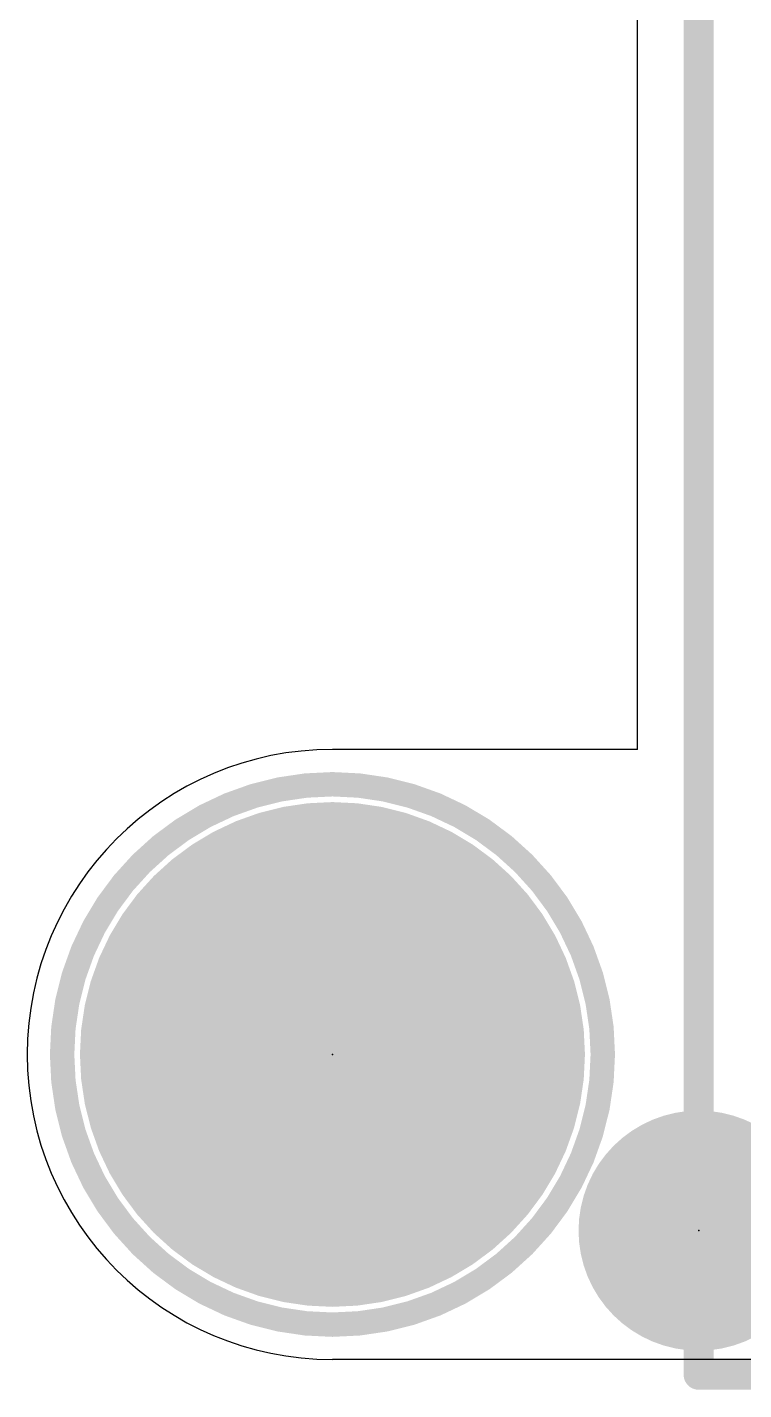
# Model space of a CAD drawing. Extents: x -19.1 to 19.1, y -11.7 to 11.4.
# Drawn here: x -19.05 to -13.09, y -11.68 to -0.34 of the extents above; entities that cross this region are included whole.
import ezdxf

# ---------------------------------------------------------------- set-up
doc = ezdxf.new("R2010")
doc.units = 0
for name, color, linetype in [('1', 12, 'CONTINUOUS'), ('16', 132, 'CONTINUOUS'), ('17', 110, 'CONTINUOUS'), ('20', 53, 'CONTINUOUS'), ('21', 40, 'CONTINUOUS'), ('23', 53, 'CONTINUOUS'), ('29', 253, 'CONTINUOUS')]:
    doc.layers.add(name, color=color, linetype=linetype)

# ---------------------------------------------------------------- blocks, each defined once
blk = doc.blocks.new('PIE')
at = {"const_width": 0.5}
blk.add_lwpolyline([(0, -0.25, 1), (0, 0.25, 1), (0, -0.25)], format="xyb", dxfattribs=at)
blk = doc.blocks.new('ROUNDP')
at = {"const_width": 0.5}
blk.add_lwpolyline([(0, -0.25, 1), (0, 0.25, 1), (0, -0.25)], format="xyb", dxfattribs=at)

msp = doc.modelspace()

# ---------------------------------------------------------------- linework, layer by layer
at = {"layer": '16', "const_width": 0.25}
for points in [[(-13.462, -11.557), (-13.462, 10.943)], [(13.538, -11.557), (-13.462, -11.557)]]:
    msp.add_lwpolyline(points, dxfattribs=at)
at = {"layer": '16', "const_width": 0.125}
for points in [[(-13.462, -11.4945, 1), (-13.462, -11.6195)], [(-13.5245, -11.557, 1), (-13.3995, -11.557)]]:
    msp.add_lwpolyline(points, format="xyb", dxfattribs=at)
at = {"layer": '20'}
for p, q in [((-13.97, -6.35), (-13.97, 6.35)), ((-13.97, -6.35), (-16.51, -6.35)), ((16.51, -11.43), (-16.51, -11.43))]:
    msp.add_line(p, q, dxfattribs=at)
for start, end in [(90, 180), (180, 270)]:
    msp.add_arc((-16.51, -8.89), 2.54, start, end, dxfattribs=at)
at = {"layer": '21', "const_width": 0.2032}
msp.add_lwpolyline([(-16.51, -11.14, 1), (-16.51, -6.64, 1), (-16.51, -11.14)], format="xyb", dxfattribs=at)
at = {"layer": '23'}
for p in [(-16.51, -8.89), (-13.462, -10.357)]:
    msp.add_point(p, dxfattribs=at)
at = {"layer": '29'}
for points, const_width in [([(-13.462, -9.607, 0.4142), (-14.212, -10.357)], 0.5), ([(-12.712, -10.357, 0.4142), (-13.462, -9.607)], 0.5), ([(-13.462, -9.482, 1), (-13.462, -9.732)], 0.25), ([(-13.462, -9.732, 1), (-13.462, -9.482)], 0.25), ([(-14.212, -10.357, 0.4142), (-13.462, -11.107)], 0.5), ([(-14.087, -10.357, 1), (-14.337, -10.357)], 0.25), ([(-13.462, -11.107, 0.4142), (-12.712, -10.357)], 0.5), ([(-14.337, -10.357, 1), (-14.087, -10.357)], 0.25), ([(-13.462, -10.982, 1), (-13.462, -11.232)], 0.25), ([(-13.462, -11.232, 1), (-13.462, -10.982)], 0.25)]:
    msp.add_lwpolyline(points, format="xyb", dxfattribs=dict(at, const_width=const_width))

# ---------------------------------------------------------------- block references
at = {"layer": '1'}
msp.add_blockref('PIE', (-13.462, -10.357), dxfattribs=at)
at = {"layer": '17', "xscale": 4, "yscale": 4}
msp.add_blockref('ROUNDP', (-16.51, -8.89), dxfattribs=at)
msp.add_blockref('ROUNDP', (-16.51, -8.89), dxfattribs=at)
at = {"layer": '29'}
for name, p, xscale, yscale in [('ROUNDP', (-16.51, -8.89), 4.2032, 4.2032), ('PIE', (-13.462, -10.357), 1.2032, 1.2032)]:
    msp.add_blockref(name, p, dxfattribs=dict(at, xscale=xscale, yscale=yscale))

doc.saveas('drawing.dxf')
